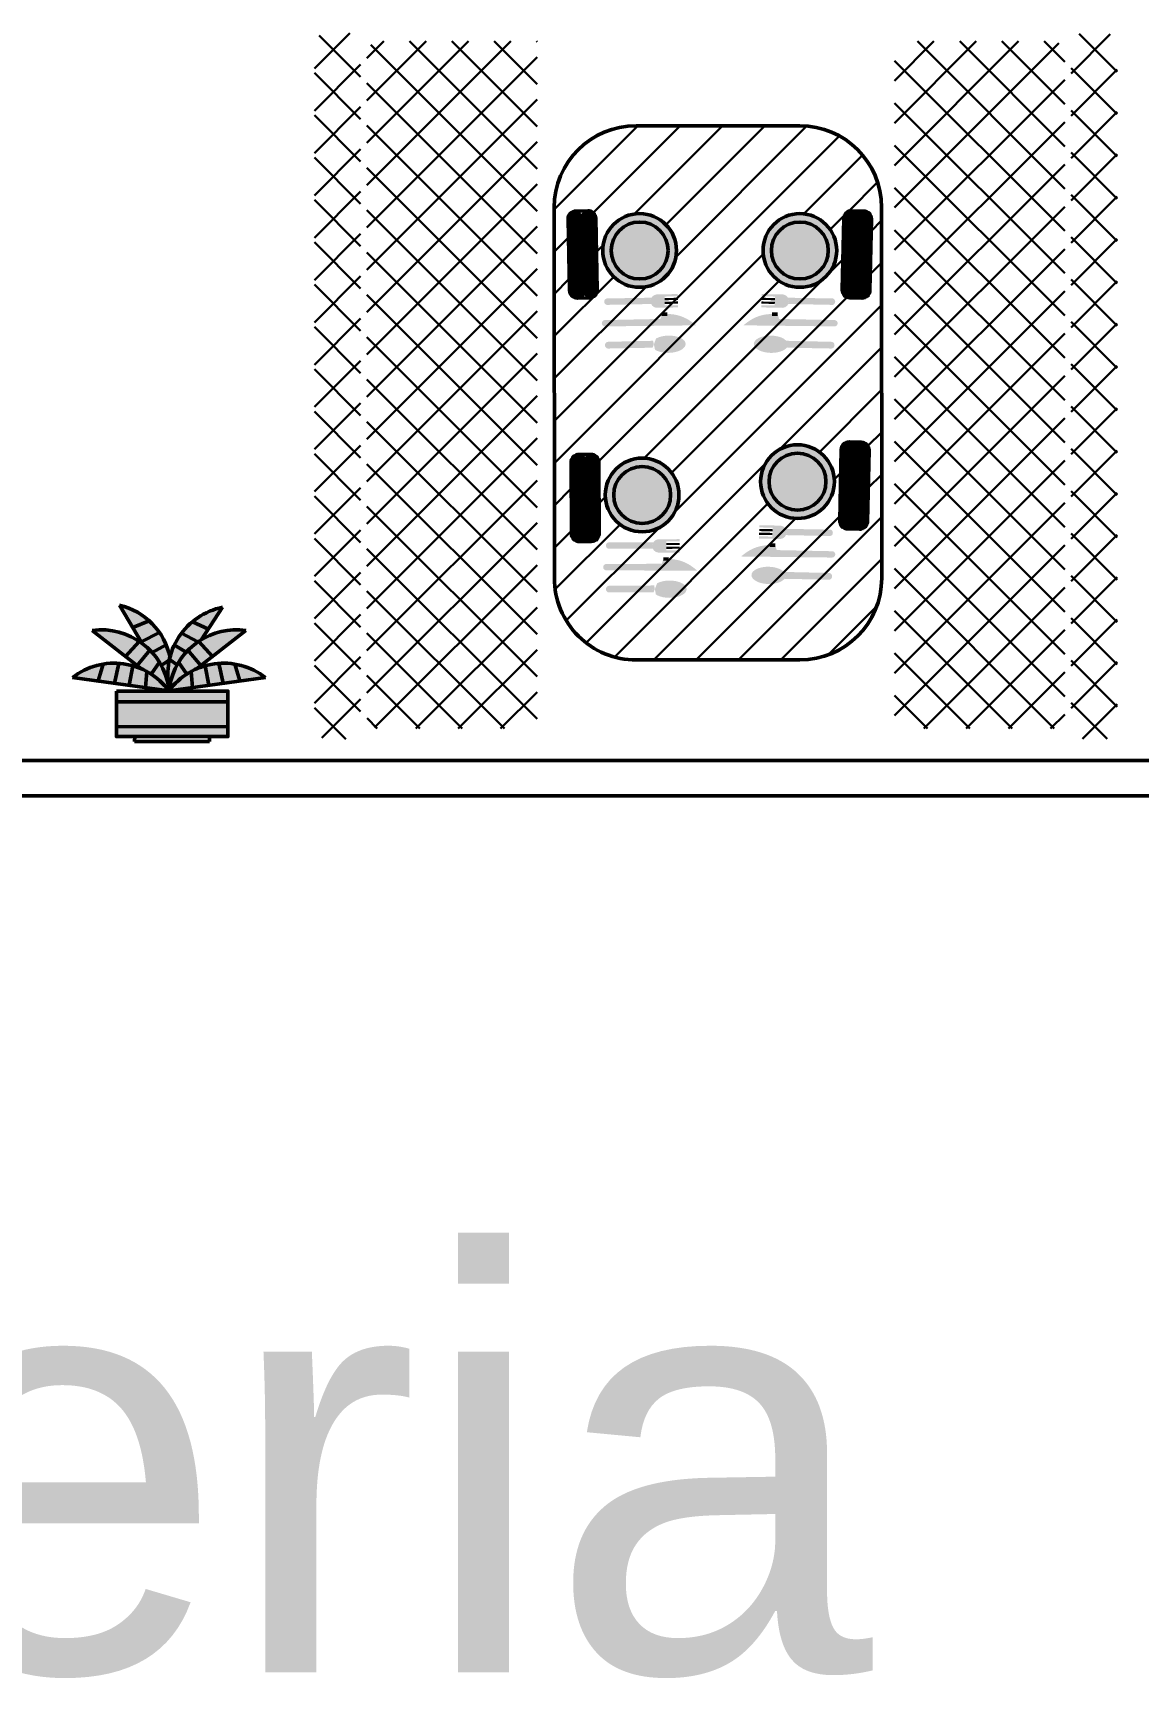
# Model space of a CAD drawing. Header units: feet. Extents: x 9 to 183943, y 42 to 62180.
# Drawn here: x 13300.4 to 13488.1, y 40005.1 to 40284.6 of the extents above; entities that cross this region are included whole.
import ezdxf

# ---------------------------------------------------------------- set-up
doc = ezdxf.new("R2010")
doc.units = ezdxf.units.FT
doc.header["$LTSCALE"] = 2.5
doc.header["$MEASUREMENT"] = 0
doc.layers.add('1', color=7, linetype='Continuous', lineweight=50)
doc.layers.add('3', color=7, linetype='Continuous', lineweight=30)
doc.styles.get("Standard").update_dxf_attribs({"font": 'arial.ttf'})
pattern_1 = [(315, (7111.389059241963, 23624.97407205828), (3.594472430587766, 3.594472430587762), []), (44.99999999999999, (7111.389059241963, 23624.97407205828), (-3.594472430587763, 3.594472430587765), [])]

msp = doc.modelspace()

# ---------------------------------------------------------------- hatches: boundary and pattern name
at = {"layer": '3'}
h = msp.add_hatch(dxfattribs=at)
h.set_pattern_fill('ANSI37', scale=40.6668132873072, angle=270)
h.set_pattern_definition(pattern_1)
h.paths.add_polyline_path([(13359.25464688314, 40166.41387744025, -0.4142135623730949), (13357.11237725461, 40168.55614706878), (13357.11237725461, 40281.02530256648, -0.4142135623730951), (13359.25464688314, 40283.16757219501), (13386.03301723973, 40283.16757219501), (13386.03301723973, 40166.41387744025)])
h.paths.add_polyline_path([(13350.32852343094, 40164.6286527498, -0.4142135623730951), (13348.18625380241, 40166.77092237832), (13348.18625380241, 40282.45348231883, -0.4142135623730951), (13350.32852343094, 40284.59575194735), (13353.89897281182, 40284.59575194735, -0.4142135623730951), (13356.04124244035, 40282.45348231883), (13356.04124244035, 40166.77092237832, -0.4142135623730951), (13353.89897281182, 40164.6286527498)])
h = msp.add_hatch(dxfattribs=at)
h.set_pattern_fill('ANSI37', scale=40.6668132873072, angle=270)
h.set_pattern_definition(pattern_1)
h.paths.add_polyline_path([(13473.52960254229, 40166.41387744025, 0.4142135623730949), (13475.67187217082, 40168.55614706878), (13475.67187217082, 40281.02530256648, 0.4142135623730951), (13473.52960254229, 40283.16757219501), (13446.7512321857, 40283.16757219501), (13446.7512321857, 40166.41387744025)])
h.paths.add_polyline_path([(13482.45572599449, 40164.6286527498, 0.4142135623730951), (13484.59799562302, 40166.77092237832), (13484.59799562302, 40282.45348231883, 0.4142135623730951), (13482.45572599449, 40284.59575194735), (13478.88527661361, 40284.59575194735, 0.4142135623730951), (13476.74300698509, 40282.45348231883), (13476.74300698509, 40166.77092237832, 0.4142135623730951), (13478.88527661361, 40164.6286527498)])
h = msp.add_hatch(dxfattribs=at)
h.set_pattern_fill('ANSI31', color=250, scale=40.6668132873072)
h.set_pattern_definition([(44.99999999999999, (7111.389059241963, 23624.97407205828), (-3.594472430587764, 3.594472430587763), [])])
h.paths.add_polyline_path([(13402.83871383072, 40268.82091344155, 0.4142135623730527), (13388.94124099152, 40254.91146973916), (13388.96834169569, 40191.95970034637, 0.414213562373061), (13402.87778539809, 40178.06222750717), (13430.68470193969, 40178.07419837036, 0.4142135623731296), (13444.58217477889, 40191.98364207275), (13444.55507407472, 40254.93541146554, 0.4142135623731373), (13430.64563037232, 40268.83288430475)])
h.paths.add_polyline_path([(13409.70430028212, 40247.63157004256, -1), (13397.18451656217, 40247.63157004256, -1)], flags=16)
h.paths.add_polyline_path([(13408.27774434962, 40247.63157004256, -1), (13398.61107249467, 40247.63157004256, -1)], flags=0)
h.paths.add_polyline_path([(13396.00143444784, 40253.06174761484), (13396.24959359585, 40240.95956315529, -0.4142135623735716), (13394.93247967234, 40239.58730275445), (13392.91544892908, 40239.54594289645, -0.414213562372663), (13391.54318852825, 40240.86305681996), (13391.29502938024, 40252.9652412795, -0.4142135623745851), (13392.61214330375, 40254.33750168035), (13394.62917404701, 40254.37886153834, -0.4142135623704548)], flags=16)
h.paths.add_polyline_path([(13436.9311817896, 40247.63157004256, -1), (13424.41139806964, 40247.63157004256, -1)], flags=16)
h.paths.add_polyline_path([(13435.5046258571, 40247.63157004256, -1), (13425.83795400214, 40247.63157004256, -1)], flags=0)
h.paths.add_polyline_path([(13438.11426390392, 40253.06174761484, -0.4142135623704548), (13439.48652430475, 40254.37886153834), (13441.50355504801, 40254.33750168035, -0.4142135623745843), (13442.82066897152, 40252.9652412795), (13442.57250982351, 40240.86305681996, -0.4142135623726675), (13441.20024942268, 40239.54594289645), (13439.18321867941, 40239.58730275445, -0.4142135623735672), (13437.86610475591, 40240.95956315529)], flags=16)
h.paths.add_polyline_path([(13410.13597749924, 40206.09516711727, -1), (13397.61619377929, 40206.09516711727, -1)], flags=16)
h.paths.add_polyline_path([(13436.53027021521, 40208.36168406914, -1), (13424.01048649525, 40208.36168406914, -1)], flags=16)
h.paths.add_polyline_path([(13395.17361488828, 40212.98728598202, -0.4142135623740454), (13396.52391075892, 40211.64766336466), (13396.57194039869, 40199.54303016867, -0.4142135623739297), (13395.23231778133, 40198.19273429803), (13393.21487891533, 40198.18472935808, -0.4142135623723466), (13391.86458304469, 40199.52435197544), (13391.81655340493, 40211.62898517142, -0.4142135623738444), (13393.1561760223, 40212.97928104206)], flags=16)
h.paths.add_polyline_path([(13408.70942156674, 40206.09516711727, -1), (13399.04274971179, 40206.09516711727, -1)], flags=0)
h.paths.add_polyline_path([(13435.10371428271, 40208.36168406914, -1), (13425.43704242775, 40208.36168406914, -1)], flags=0)
h.paths.add_polyline_path([(13439.08561273037, 40215.10897556492), (13441.10264347363, 40215.06761570691, -0.41421356237247), (13442.41975739713, 40213.69535530607), (13442.17159824912, 40201.59317084653, -0.4142135623726624), (13440.79933784829, 40200.27605692302), (13438.78230710503, 40200.31741678102, -0.4142135623736197), (13437.46519318152, 40201.68967718186), (13437.71335232953, 40213.79186164141, -0.4142135623731528)], flags=16)
h = msp.add_hatch(dxfattribs=at)
h.set_pattern_fill('ANSI38', scale=2.353697205096222, angle=-91.16708172766029)
h.set_pattern_definition([(313.8329182723397, (-13795.29766420416, 51838.76146619048), (0.2122335979306048, 0.2037589003992106), []), (43.83291827233974, (-13795.29766420416, 51838.76146619048), (0.220708295461999, 0.619751398729026), [0.7355303765925687, -0.4413182259555412])])
h.paths.add_polyline_path([(13391.54318852825, 40240.86305681996, 0.6910804946412946), (13393.91462904514, 40240.02188303205, 0.6910804946425686), (13396.24959359585, 40240.95956315529), (13396.00143444784, 40253.06174761483, 0.6910804946386783), (13393.62999393096, 40253.90292140274, 0.6910804946422686), (13391.29502938024, 40252.9652412795)])
h = msp.add_hatch(dxfattribs=at)
h.set_pattern_fill('ANSI38', scale=2.353697205096222, angle=-91.16708172766029)
h.set_pattern_definition([(313.8329182723397, (-13794.56387050521, 51838.76146619048), (0.2122335979306048, 0.2037589003992106), []), (43.83291827233974, (-13794.56387050521, 51838.76146619048), (0.220708295461999, 0.619751398729026), [0.7355303765925687, -0.4413182259555412])])
h.paths.add_polyline_path([(13442.82066897152, 40252.9652412795, 0.6910804946422684), (13440.4857044208, 40253.90292140274, 0.6910804946386777), (13438.11426390392, 40253.06174761483), (13437.86610475591, 40240.95956315529, 0.6910804946422805), (13440.20106930662, 40240.02188303205, 0.691080494640906), (13442.57250982351, 40240.86305681996)])
at = {"layer": '3', "transparency": 33554541}
h = msp.add_hatch(color=256, dxfattribs=at)
h.dxf.hatch_style = 1
h.set_gradient(color1=(255, 255, 255), tint=1)
h.paths.add_polyline_path([(13397.18451656217, 40247.63157004256, 1), (13409.70430028212, 40247.63157004256, 1)])
h.paths.add_polyline_path([(13408.27774434962, 40247.63157004256, 1), (13398.61107249467, 40247.63157004256, 1)], flags=16)
at = {"layer": '3', "transparency": 33554498}
h = msp.add_hatch(color=256, dxfattribs=at)
h.dxf.hatch_style = 1
h.set_gradient(color1=(255, 255, 255), tint=1)
h.paths.add_polyline_path([(13398.61107249467, 40247.63157004256, 1), (13408.27774434962, 40247.63157004256, 1)])
at = {"layer": '3', "transparency": 33554541}
h = msp.add_hatch(color=256, dxfattribs=at)
h.dxf.hatch_style = 1
h.set_gradient(color1=(255, 255, 255), tint=1)
h.paths.add_polyline_path([(13424.41139806964, 40247.63157004256, 1), (13436.9311817896, 40247.63157004256, 1)])
h.paths.add_polyline_path([(13435.5046258571, 40247.63157004256, 1), (13425.83795400214, 40247.63157004256, 1)], flags=16)
at = {"layer": '3', "transparency": 33554498}
h = msp.add_hatch(color=256, dxfattribs=at)
h.dxf.hatch_style = 1
h.set_gradient(color1=(255, 255, 255), tint=1)
h.paths.add_polyline_path([(13425.83795400214, 40247.63157004256, 1), (13435.5046258571, 40247.63157004256, 1)])
at = {"layer": '3'}
h = msp.add_hatch(color=256, dxfattribs=at)
h.dxf.hatch_style = 1
h.set_gradient(color1=(255, 255, 255), tint=1)
h.paths.add_polyline_path([(13406.32631842852, 40237.88713649281), (13407.7130270645, 40237.91557139518), (13407.70527209113, 40238.29376465955), (13407.67425219763, 40239.80653771699), (13407.66649722425, 40240.18473098135), (13406.27978858826, 40240.15629607898, 0.8888888888888888)])
h.paths.add_polyline_path([(13409.94341178379, 40239.85306755725), (13409.93565681042, 40240.2312608216), (13407.66649722425, 40240.18473098135), (13407.67425219763, 40239.80653771699)])
h.paths.add_polyline_path([(13409.98218665067, 40237.96210123543), (13409.9744316773, 40238.3402944998), (13407.70527209113, 40238.29376465955), (13407.7130270645, 40237.91557139518)])
h.paths.add_polyline_path([(13405.40127886106, 40238.54171136918, -0.2475722247550131), (13405.45373897824, 40239.60666959171), (13397.84381231538, 40239.47884398778, 0.7698765445294734), (13397.86619677986, 40238.38720211048)])
h = msp.add_hatch(color=256, dxfattribs=at)
h.dxf.hatch_style = 1
h.set_gradient(color1=(255, 255, 255), tint=1)
h.paths.add_polyline_path([(13427.78937992325, 40237.88713649281), (13426.40267128726, 40237.91557139518), (13426.41042626063, 40238.29376465955), (13426.44144615413, 40239.80653771699), (13426.44920112751, 40240.18473098135), (13427.8359097635, 40240.15629607898, -0.8888888888888888)])
h.paths.add_polyline_path([(13424.17228656797, 40239.85306755725), (13424.18004154134, 40240.2312608216), (13426.44920112751, 40240.18473098135), (13426.44144615413, 40239.80653771699)])
h.paths.add_polyline_path([(13424.13351170109, 40237.96210123543), (13424.14126667446, 40238.3402944998), (13426.41042626063, 40238.29376465955), (13426.40267128726, 40237.91557139518)])
h.paths.add_polyline_path([(13428.7144194907, 40238.54171136918, 0.2475722247550131), (13428.66195937352, 40239.60666959171), (13436.27188603638, 40239.47884398778, -0.7698765445294734), (13436.2495015719, 40238.38720211048)])
h = msp.add_hatch(color=256, dxfattribs=at)
h.dxf.hatch_style = 1
h.set_gradient(color1=(255, 255, 255), tint=1)
h.paths.add_polyline_path([(13409.95633673942, 40239.22274544997), (13409.94858176605, 40239.60093871433), (13407.67942217988, 40239.55440887409), (13407.68717715326, 40239.17621560972)])
h.paths.add_polyline_path([(13409.96926169505, 40238.59242334271), (13409.96150672167, 40238.97061660708), (13407.69234713551, 40238.92408676682), (13407.70010210888, 40238.54589350245)])
h = msp.add_hatch(color=256, dxfattribs=at)
h.dxf.hatch_style = 1
h.set_gradient(color1=(255, 255, 255), tint=1)
h.paths.add_polyline_path([(13424.15936161234, 40239.22274544997), (13424.16711658572, 40239.60093871433), (13426.43627617188, 40239.55440887409), (13426.4285211985, 40239.17621560972)])
h.paths.add_polyline_path([(13424.14643665671, 40238.59242334271), (13424.1541916301, 40238.97061660708), (13426.42335121625, 40238.92408676682), (13426.41559624288, 40238.54589350245)])
h = msp.add_hatch(color=256, dxfattribs=at)
h.dxf.hatch_style = 1
h.set_gradient(color1=(255, 255, 255), tint=1)
h.paths.add_polyline_path([(13408.1242973203, 40236.83098691764), (13407.23117263512, 40236.81267311142), (13406.97877914588, 40236.00034616639), (13397.49897308243, 40235.80387202916, 0.9693558527420845), (13397.58802760161, 40234.73158376597), (13413.05468729045, 40234.91420729443), (13412.32009331438, 40235.47008799917, 0.1686444159717988)])
h = msp.add_hatch(color=256, dxfattribs=at)
h.dxf.hatch_style = 1
h.set_gradient(color1=(255, 255, 255), tint=1)
h.paths.add_polyline_path([(13425.99140103146, 40236.83098691764), (13426.88452571664, 40236.81267311142), (13427.13691920588, 40236.00034616639), (13436.61672526934, 40235.80387202916, -0.9693558527420845), (13436.52767075015, 40234.73158376597), (13421.06101106131, 40234.91420729443), (13421.79560503738, 40235.47008799917, -0.1686444159717988)])
h = msp.add_hatch(color=256, dxfattribs=at)
h.dxf.hatch_style = 1
h.set_gradient(color1=(255, 255, 255), tint=1)
edge = h.paths.add_edge_path()
edge.add_ellipse((13408.35852235303, 40231.70262339988), major_axis=(-2.908354980962655, -0.05963674546504037), ratio=0.5050762722761054, start_angle=0, end_angle=360)
edge = h.paths.add_edge_path()
edge.add_arc((13398.12628006739, 40231.54476475924), 0.5737604204279307, 445.980274681769, 636.3691324974154)
edge.add_line((13398.18992933848, 40230.97454568701), (13405.65614220443, 40231.11799985438))
edge.add_ellipse((13408.35852235303, 40231.70262339988), major_axis=(-2.908354980962655, -0.05963674546504037), ratio=0.5050762722761054, start_angle=334.0926948749127, end_angle=381.10726858423794, ccw=False)
edge.add_line((13405.72929059093, 40232.29078459032), (13398.16650061705, 40232.11711371524))
h = msp.add_hatch(color=256, dxfattribs=at)
h.dxf.hatch_style = 1
h.set_gradient(color1=(255, 255, 255), tint=1)
edge = h.paths.add_edge_path()
edge.add_ellipse((13425.75717599873, 40231.70262339988), major_axis=(2.908354980962655, -0.05963674546504037), ratio=0.5050762722761054, start_angle=0, end_angle=360, ccw=False)
edge = h.paths.add_edge_path()
edge.add_arc((13435.98941828437, 40231.54476475924), 0.5737604204279307, -96.36913249741548, 94.019725318231, ccw=False)
edge.add_line((13435.92576901328, 40230.97454568701), (13428.45955614734, 40231.11799985438))
edge.add_ellipse((13425.75717599873, 40231.70262339988), major_axis=(2.908354980962655, -0.05963674546504037), ratio=0.5050762722761054, start_angle=-21.10726858423792, end_angle=25.90730512508732)
edge.add_line((13428.38640776084, 40232.29078459032), (13435.94919773471, 40232.11711371524))
h = msp.add_hatch(dxfattribs=at)
h.set_pattern_fill('ANSI38', scale=2.353697205096222, angle=-91.16708172766029)
h.set_pattern_definition([(313.8329182723397, (-13794.96478207959, 51799.49158021706), (0.2122335979306048, 0.2037589003992106), []), (43.83291827233974, (-13794.96478207959, 51799.49158021706), (0.220708295461999, 0.619751398729026), [0.7355303765925687, -0.4413182259555412])])
h.paths.add_polyline_path([(13442.41975739713, 40213.69535530607, 0.6910804946400125), (13440.08479284642, 40214.63303542932, 0.6910804946407932), (13437.71335232953, 40213.79186164141), (13437.46519318152, 40201.68967718186, 0.6910804946409826), (13439.80015773224, 40200.75199705862, 0.6910804946402233), (13442.17159824912, 40201.59317084653)])
h = msp.add_hatch(dxfattribs=at)
h.set_pattern_fill('ANSI38', scale=2.353697205096222, angle=-92.11444416914995)
h.set_pattern_definition([(312.88555583085, (-13600.30392324956, 52245.35355188078), (0.2155735041664109, 0.2002220114869478), []), (42.88555583085002, (-13600.30392324956, 52245.35355188078), (0.230924996845874, 0.6160175271403064), [0.7355303765925688, -0.4413182259555412])])
h.paths.add_polyline_path([(13391.86458304469, 40199.52435197544, 0.6910804946406627), (13394.22179156842, 40198.64408415127, 0.6910804946425444), (13396.57194039869, 40199.54303016867), (13396.52391075892, 40211.64766336466, 0.6910804946402939), (13394.1667022352, 40212.52793118882, 0.6910804946418421), (13391.81655340493, 40211.62898517142)])
at = {"layer": '3', "transparency": 33554541}
h = msp.add_hatch(color=256, dxfattribs=at)
h.dxf.hatch_style = 1
h.set_gradient(color1=(255, 255, 255), tint=1)
h.paths.add_polyline_path([(13397.61619377929, 40206.09516711727, 1), (13410.13597749924, 40206.09516711727, 1)])
h.paths.add_polyline_path([(13408.70942156674, 40206.09516711727, 1), (13399.04274971179, 40206.09516711727, 1)], flags=16)
h = msp.add_hatch(color=256, dxfattribs=at)
h.dxf.hatch_style = 1
h.set_gradient(color1=(255, 255, 255), tint=1)
h.paths.add_polyline_path([(13424.01048649525, 40208.36168406914, 1), (13436.53027021521, 40208.36168406914, 1)])
h.paths.add_polyline_path([(13435.10371428271, 40208.36168406914, 1), (13425.43704242775, 40208.36168406914, 1)], flags=16)
at = {"layer": '3', "transparency": 33554498}
h = msp.add_hatch(color=256, dxfattribs=at)
h.dxf.hatch_style = 1
h.set_gradient(color1=(255, 255, 255), tint=1)
h.paths.add_polyline_path([(13425.43704242775, 40208.36168406914, 1), (13435.10371428271, 40208.36168406914, 1)])
h = msp.add_hatch(color=256, dxfattribs=at)
h.dxf.hatch_style = 1
h.set_gradient(color1=(255, 255, 255), tint=1)
h.paths.add_polyline_path([(13399.04274971179, 40206.09516711727, 1), (13408.70942156674, 40206.09516711727, 1)])
at = {"layer": '3'}
h = msp.add_hatch(color=256, dxfattribs=at)
h.dxf.hatch_style = 1
h.set_gradient(color1=(255, 255, 255), tint=1)
h.paths.add_polyline_path([(13427.38846834886, 40198.61725051938), (13426.00175971287, 40198.64568542176), (13426.00951468624, 40199.02387868612), (13426.04053457974, 40200.53665174356), (13426.04828955312, 40200.91484500792), (13427.43499818911, 40200.88641010555, -0.8888888888888888)])
h.paths.add_polyline_path([(13423.77137499358, 40200.58318158382), (13423.77912996695, 40200.96137484818), (13426.04828955312, 40200.91484500792), (13426.04053457974, 40200.53665174356)])
h.paths.add_polyline_path([(13423.7326001267, 40198.69221526201), (13423.74035510007, 40199.07040852637), (13426.00951468624, 40199.02387868612), (13426.00175971287, 40198.64568542176)])
h.paths.add_polyline_path([(13428.31350791631, 40199.27182539575, 0.2475722247550131), (13428.26104779913, 40200.33678361828), (13435.87097446199, 40200.20895801436, -0.7698765445294734), (13435.84858999751, 40199.11731613705)])
h = msp.add_hatch(color=256, dxfattribs=at)
h.dxf.hatch_style = 1
h.set_gradient(color1=(255, 255, 255), tint=1)
h.paths.add_polyline_path([(13406.59648879863, 40196.30441652596), (13407.983478019, 40196.30991992218), (13407.98197709276, 40196.68818970957), (13407.97597338779, 40198.20126885906), (13407.97447246155, 40198.57953864643), (13406.58748324117, 40198.57403525023, 0.8888888888888888)])
h.paths.add_polyline_path([(13410.24559211204, 40198.21027441652), (13410.2440911858, 40198.58854420389), (13407.97447246155, 40198.57953864643), (13407.97597338779, 40198.20126885906)])
h.paths.add_polyline_path([(13410.25309674326, 40196.31892547964), (13410.25159581701, 40196.69719526702), (13407.98197709276, 40196.68818970957), (13407.983478019, 40196.30991992218)])
h.paths.add_polyline_path([(13405.68239831442, 40196.97419638294, -0.2475722247550131), (13405.75245910996, 40198.03814166562), (13398.14145922481, 40198.03615484763, 0.7698765445294734), (13398.14579159689, 40196.94429208928)])
h = msp.add_hatch(color=256, dxfattribs=at)
h.dxf.hatch_style = 1
h.set_gradient(color1=(255, 255, 255), tint=1)
h.paths.add_polyline_path([(13423.75845003795, 40199.95285947655), (13423.76620501132, 40200.3310527409), (13426.03536459749, 40200.28452290066), (13426.02760962412, 40199.90632963629)])
h.paths.add_polyline_path([(13423.74552508232, 40199.32253736928), (13423.75328005571, 40199.70073063365), (13426.02243964186, 40199.65420079339), (13426.01468466849, 40199.27600752903)])
h = msp.add_hatch(color=256, dxfattribs=at)
h.dxf.hatch_style = 1
h.set_gradient(color1=(255, 255, 255), tint=1)
h.paths.add_polyline_path([(13408.37675971025, 40195.21868382327), (13407.48345431166, 40195.21513930144), (13407.21766443884, 40194.40709642972), (13397.73590572916, 40194.36738674982, 0.9693558527420845), (13397.80721903216, 40193.29377264804), (13413.27478400081, 40193.22064793), (13412.54948128166, 40193.78859830916, 0.1686444159717988)])
h = msp.add_hatch(color=256, dxfattribs=at)
h.dxf.hatch_style = 1
h.set_gradient(color1=(255, 255, 255), tint=1)
h.paths.add_polyline_path([(13410.24809365577, 40197.57982477089), (13410.24659272954, 40197.95809455826), (13407.97697400529, 40197.94908900081), (13407.97847493153, 40197.57081921344)])
h.paths.add_polyline_path([(13410.25059519952, 40196.94937512527), (13410.24909427327, 40197.32764491264), (13407.97947554903, 40197.31863935519), (13407.98097647527, 40196.94036956781)])
h = msp.add_hatch(color=256, dxfattribs=at)
h.dxf.hatch_style = 1
h.set_gradient(color1=(255, 255, 255), tint=1)
h.paths.add_polyline_path([(13425.59048945706, 40197.56110094421), (13426.48361414225, 40197.54278713799), (13426.73600763149, 40196.73046019296), (13436.21581369495, 40196.53398605573, -0.9693558527420845), (13436.12675917576, 40195.46169779255), (13420.66009948692, 40195.644321321), (13421.39469346299, 40196.20020202575, -0.1686444159717988)])
h = msp.add_hatch(color=256, dxfattribs=at)
h.dxf.hatch_style = 1
h.set_gradient(color1=(255, 255, 255), tint=1)
edge = h.paths.add_edge_path()
edge.add_ellipse((13425.35626442434, 40192.43273742645), major_axis=(2.908354980962655, -0.05963674546504037), ratio=0.5050762722761054, start_angle=0, end_angle=360, ccw=False)
edge = h.paths.add_edge_path()
edge.add_arc((13435.58850670998, 40192.27487878581), 0.5737604204279307, -96.36913249741548, 94.019725318231, ccw=False)
edge.add_line((13435.52485743889, 40191.70465971358), (13428.05864457295, 40191.84811388095))
edge.add_ellipse((13425.35626442434, 40192.43273742645), major_axis=(2.908354980962655, -0.05963674546504037), ratio=0.5050762722761054, start_angle=-21.10726858423792, end_angle=25.90730512508732)
edge.add_line((13427.98549618645, 40193.0208986169), (13435.54828616032, 40192.84722774182))
h = msp.add_hatch(color=256, dxfattribs=at)
h.dxf.hatch_style = 1
h.set_gradient(color1=(255, 255, 255), tint=1)
edge = h.paths.add_edge_path()
edge.add_ellipse((13408.52616118198, 40190.08714867903), major_axis=(-2.908943452807618, -0.01154231638971436), ratio=0.5050762722761055, start_angle=0, end_angle=360)
edge = h.paths.add_edge_path()
edge.add_arc((13398.29270756555, 40190.09848987768), 0.5737604204279307, 445.0329122402794, 635.4217700559258)
edge.add_line((13398.34692022508, 40189.52729638368), (13405.81448435818, 40189.54728576978))
edge.add_ellipse((13408.52616118198, 40190.08714867903), major_axis=(-2.908943452807618, -0.01154231638971436), ratio=0.5050762722761055, start_angle=334.0926948749127, end_angle=381.10726858423794, ccw=False)
edge.add_line((13405.90701338146, 40190.71870077018), (13398.34238574364, 40190.67009559728))
at = {"layer": '3', "transparency": 33554559}
h = msp.add_hatch(color=256, dxfattribs=at)
h.dxf.hatch_style = 1
h.set_gradient(color1=(0, 255, 0), color2=(0, 255, 0), tint=1)
h.paths.add_polyline_path([(13312.30885559753, 40177.3635885095, 0.1246157688438244), (13307.10809738413, 40175.09694301561), (13311.46995814238, 40174.49188671942)])
h.paths.add_polyline_path([(13314.98446083597, 40177.48922293413, 0.05813202853836801), (13312.30885559753, 40177.3635885095), (13311.46995814238, 40174.49188671942), (13314.25179516267, 40174.10600369898)])
h.paths.add_polyline_path([(13317.31605470418, 40177.08475942689, 0.05131960232078351), (13314.98446083597, 40177.48922293413), (13314.25179516267, 40174.10600369898), (13316.71004110747, 40173.76500767253)])
h.paths.add_polyline_path([(13319.71372167991, 40176.10889991888, 0.05616831129037871), (13317.31605470418, 40177.08475942689), (13316.71004110747, 40173.76500767253), (13319.4690739719, 40173.38228793466)])
h.paths.add_polyline_path([(13319.71372167991, 40176.10889991888), (13319.4690739719, 40173.38228793466), (13323.48231723588, 40172.8255901766), (13323.24616373693, 40173.13432123364, 0.1009036507582916)])
h.paths.add_polyline_path([(13321.85156869391, 40177.67353609632), (13320.45015484179, 40175.67164735947, -0.0906892197882373), (13323.48231723587, 40172.82559017662, -0.007000131402641056), (13323.52005495982, 40173.14648128441), (13323.44187578289, 40173.27846292975, 0.1021507976517165)])
h.paths.add_polyline_path([(13321.85156869391, 40177.67353609632, 0.05616831129037995), (13320.25830326208, 40179.71378460315), (13318.07959854158, 40177.13672233558), (13318.86864972567, 40176.52546529938, -0.0389332000468264), (13320.45015484179, 40175.67164735947)])
h.paths.add_polyline_path([(13320.25830326208, 40179.71378460315, 0.05131960232078037), (13318.43779051364, 40181.22562256661), (13316.11764905184, 40178.6565925981), (13318.07959854158, 40177.13672233558)])
h.paths.add_polyline_path([(13318.43779051364, 40181.22562256661, 0.05813202853836517), (13316.05497613699, 40182.44907793851), (13313.89743844433, 40180.37653090258), (13316.11764905184, 40178.6565925981)])
h.paths.add_polyline_path([(13316.05497613699, 40182.44907793851, 0.1246157688438271), (13310.41619585056, 40183.07335725947), (13313.89743844433, 40180.37653090258)])
h.paths.add_polyline_path([(13320.10322363927, 40184.72216613026, 0.1246157688438393), (13315.09003031907, 40187.37800131404), (13317.33432591333, 40183.58919415591)])
h.paths.add_polyline_path([(13320.10322363927, 40184.72216613026), (13317.33432591333, 40183.58919415591), (13318.76565646572, 40181.17282999406), (13321.86847657387, 40182.70758689937, 0.05813202853836542)])
h.paths.add_polyline_path([(13321.86847657387, 40182.70758689937), (13318.76565646572, 40181.17282999406), (13318.94985984365, 40180.86185889086, -0.04866092583550526), (13320.6041398862, 40179.34503438127), (13323.00475858186, 40180.63182585983, 0.05131960232078182)])
h.paths.add_polyline_path([(13323.00475858186, 40180.63182585983), (13320.6041398862, 40179.34503438127, -0.05913057790172126), (13322.17223979905, 40177.11735028902), (13323.53596346991, 40178.01692048766, -0.01173652879336567), (13323.65833230454, 40178.54547783121, 0.04739568257088541)])
h.paths.add_polyline_path([(13323.53596346991, 40178.01692048766), (13322.17223979905, 40177.11735028902, -0.08813667426316857), (13323.44187578289, 40173.27846292975), (13323.51501027818, 40173.15499768748, 0.002760858616515996), (13323.54739244666, 40173.27846292975, -0.1035914643425159)])
h.paths.add_polyline_path([(13324.85937367755, 40177.21744666209), (13323.56475098431, 40178.15197728033, 0.106611336856458), (13323.54739244666, 40173.27846292975, 0.02874813683675433), (13323.80275906739, 40174.58168765277, -0.06175380401953975)])
h.paths.add_polyline_path([(13326.42506907316, 40179.4040731023), (13324.39917745511, 40180.60245502369, 0.05616831129038), (13323.56475098431, 40178.15197728033), (13324.85937367755, 40177.21744666209, -0.05846254820999479)])
h.paths.add_polyline_path([(13330.18910857609, 40183.3184321041), (13327.47037335851, 40184.56699084443, 0.05813202853836309), (13325.62185697569, 40182.62852893274), (13328.37902538519, 40181.11703285732, -0.01679674949135033), (13329.03017778792, 40181.53748708074)])
h.paths.add_polyline_path([(13325.62185697569, 40182.62852893274, 0.05131960232078758), (13324.39917745511, 40180.60245502369), (13326.42506907316, 40179.4040731023, -0.0564741050159942), (13328.37902538519, 40181.11703285732)])
h.paths.add_polyline_path([(13332.59095121493, 40187.00937701484, 0.1246157688438502), (13327.47037335851, 40184.56699084443), (13330.18910857609, 40183.3184321041)])
h.paths.add_polyline_path([(13336.55794710052, 40183.06701621968, 0.1844024328004071), (13328.53512505048, 40181.22354115087), (13330.85435187677, 40178.65301800899)])
h.paths.add_polyline_path([(13328.53512505048, 40181.22354115087, 0.05140149990600803), (13326.71500917742, 40179.71127361887), (13328.89166528724, 40177.13409972072), (13330.85435187677, 40178.65301800899)])
h.paths.add_polyline_path([(13326.71500917742, 40179.71127361887, 0.05628079569693607), (13325.12241932707, 40177.66922086244), (13326.51784938357, 40175.67382008371, -0.03935594115702019), (13328.11750067707, 40176.53497564722), (13328.89166528724, 40177.13409972072)])
h.paths.add_polyline_path([(13325.12241932707, 40177.66922086244, 0.01132698929504141), (13324.85937367755, 40177.21744666209, 0.06175380401954331), (13323.80275906739, 40174.58168765277, -0.03045835683613357), (13323.52751153481, 40173.20200665777, 0.008213919398731947), (13323.48231723587, 40172.82559017658, -0.09077665760842336), (13326.51784938357, 40175.67382008371)])
h.paths.add_polyline_path([(13327.25091279186, 40176.10889991888, 0.1094043974350814), (13323.48231723588, 40172.8255901766), (13327.49556049987, 40173.38228793466)])
h.paths.add_polyline_path([(13329.6485797676, 40177.08475942689, 0.05616831129037882), (13327.25091279186, 40176.10889991888), (13327.49556049987, 40173.38228793466), (13330.25459336431, 40173.76500767253)])
h.paths.add_polyline_path([(13331.9801736358, 40177.48922293413, 0.05131960232078344), (13329.6485797676, 40177.08475942689), (13330.25459336431, 40173.76500767253), (13332.7128393091, 40174.10600369898)])
h.paths.add_polyline_path([(13334.65577887424, 40177.3635885095, 0.05813202853836808), (13331.9801736358, 40177.48922293413), (13332.7128393091, 40174.10600369898), (13335.49467632939, 40174.49188671942)])
h.paths.add_polyline_path([(13334.65577887424, 40177.3635885095), (13335.49467632939, 40174.49188671942), (13339.85653708763, 40175.09694301561, 0.1246157688438216)])
at = {"layer": '3'}
h = msp.add_hatch(color=256, dxfattribs=at)
h.dxf.hatch_style = 1
h.set_gradient(color1=(127, 63, 0), color2=(127, 63, 0), tint=1)
h.paths.add_polyline_path([(13333.48930207991, 40170.92659026201), (13333.48930207991, 40172.77904606105), (13314.55981028426, 40172.77904606105), (13314.55981028426, 40170.93124467357)])
h.paths.add_polyline_path([(13333.48930207991, 40166.72831103909), (13333.48930207991, 40170.92659026201), (13314.55981028426, 40170.93124467357), (13314.55981028426, 40166.73296545064)])
h.paths.add_polyline_path([(13314.55981028426, 40166.73296545064), (13314.55981028426, 40165.03875964449), (13333.48930207991, 40165.03875964449), (13333.48930207991, 40166.72831103909)])

# ---------------------------------------------------------------- linework, layer by layer
at = {"layer": '1'}
for p, q in [((13407.23117263512, 40236.81267311144), (13408.1242973203, 40236.83098691764)), ((13426.88452571664, 40236.81267311144), (13425.99140103146, 40236.83098691764)), ((13407.48345431166, 40195.21513930145), (13408.37675971025, 40195.21868382329)), ((13426.48361414225, 40197.54278713801), (13425.59048945706, 40197.56110094423)), ((13315.09003031907, 40187.37800131404), (13318.94985984365, 40180.86185889086)), ((13332.59095121493, 40187.00937701484), (13329.03017778792, 40181.53748708074)), ((13317.33432591333, 40183.58919415591), (13320.10322363927, 40184.72216613026)), ((13330.18910857609, 40183.3184321041), (13327.47037335851, 40184.56699084443)), ((13310.41619585056, 40183.07335725947), (13318.86864972567, 40176.52546529938)), ((13318.76565646572, 40181.17282999406), (13321.86847657387, 40182.70758689937)), ((13328.37902538519, 40181.11703285732), (13325.62185697569, 40182.62852893274)), ((13336.55794710052, 40183.06701621968), (13328.10231765849, 40176.52322554676)), ((13316.11764905184, 40178.6565925981), (13318.43779051364, 40181.22562256661)), ((13318.07959854159, 40177.13672233559), (13320.25830326208, 40179.71378460315)), ((13320.6041398862, 40179.34503438127), (13323.00475858186, 40180.63182585983)), ((13326.42506907316, 40179.4040731023), (13324.39917745511, 40180.60245502369)), ((13328.89166528724, 40177.13409972072), (13326.71421102655, 40179.7122186343)), ((13330.85435187677, 40178.65301800899), (13328.53545699472, 40181.22317323931)), ((13311.46995814238, 40174.49188671942), (13312.30885559753, 40177.3635885095)), ((13314.25179516267, 40174.10600369898), (13314.98446083597, 40177.48922293413)), ((13316.71004110747, 40173.76500767253), (13317.31605470418, 40177.08475942689)), ((13319.4690739719, 40173.38228793466), (13319.71372167991, 40176.10889991888)), ((13320.45015484179, 40175.67164735947), (13321.85156869391, 40177.67353609632)), ((13322.17223979905, 40177.11735028902), (13323.53596346991, 40178.01692048766)), ((13324.85937367755, 40177.21744666209), (13323.56475098431, 40178.15197728033)), ((13326.52039851803, 40175.67017493873), (13325.11995600182, 40177.67274330423)), ((13327.49556049987, 40173.38228793466), (13327.25091279186, 40176.10889991888)), ((13330.25459336431, 40173.76500767253), (13329.6485797676, 40177.08475942689)), ((13332.7128393091, 40174.10600369898), (13331.9801736358, 40177.48922293413)), ((13335.49467632939, 40174.49188671942), (13334.65577887424, 40177.3635885095)), ((13307.10809738413, 40175.09694301561), (13323.48231723588, 40172.8255901766)), ((13323.24616373693, 40173.13432123364), (13323.48231723588, 40172.8255901766)), ((13323.44187578289, 40173.27846292975), (13323.51501027818, 40173.15499768748)), ((13339.85653708763, 40175.09694301561), (13323.48231723588, 40172.8255901766)), ((13314.55981028426, 40170.93124467357), (13333.48930207991, 40170.92659026201)), ((13314.55981028426, 40166.73296545064), (13333.48930207991, 40166.72831103909)), ((13317.66430279169, 40165.03875964449), (13317.61310426458, 40164.20096556452)), ((13330.37550074937, 40164.20096556452), (13330.38015516092, 40165.03875964449)), ((13317.61310426458, 40164.20096556452), (13330.37550074937, 40164.20096556452)), ((13657.89491271003, 40161), (12806, 40161)), ((13657.9, 40155), (12800, 40155))]:
    msp.add_line(p, q, dxfattribs=at)
for points in [[(13444.55507407472, 40254.93541146554), (13444.58217477889, 40191.98364207275, -0.4142135623730951), (13430.68470193969, 40178.07419837036), (13402.87778539809, 40178.06222750717, -0.4142135623730951), (13388.96834169569, 40191.95970034637), (13388.94124099152, 40254.91146973916, -0.4142135623730951), (13402.83871383072, 40268.82091344155), (13430.64563037232, 40268.83288430475, -0.4142135623730951)], [(13394.93247967235, 40239.58730275445), (13392.91544892909, 40239.54594289645, -0.4142135623730951), (13391.54318852825, 40240.86305681995), (13391.29502938024, 40252.9652412795, -0.4142135623730951), (13392.61214330374, 40254.33750168035), (13394.629174047, 40254.37886153834, -0.4142135623730951), (13396.00143444784, 40253.06174761484), (13396.24959359585, 40240.95956315529, -0.4142135623730951)], [(13439.18321867941, 40239.58730275445), (13441.20024942267, 40239.54594289645, 0.4142135623730951), (13442.57250982351, 40240.86305681995), (13442.82066897152, 40252.9652412795, 0.4142135623730951), (13441.50355504802, 40254.33750168035), (13439.48652430476, 40254.37886153834, 0.4142135623730951), (13438.11426390392, 40253.06174761484), (13437.86610475591, 40240.95956315529, 0.4142135623730951)], [(13438.78230710502, 40200.31741678102), (13440.79933784828, 40200.27605692302, 0.4142135623730951), (13442.17159824912, 40201.59317084652), (13442.41975739713, 40213.69535530607, 0.4142135623730951), (13441.10264347363, 40215.06761570691), (13439.08561273037, 40215.10897556492, 0.4142135623730951), (13437.71335232953, 40213.79186164141), (13437.46519318152, 40201.68967718186, 0.4142135623730951)], [(13395.23231778133, 40198.19273429803), (13393.21487891534, 40198.18472935808, -0.4142135623730951), (13391.86458304469, 40199.52435197543), (13391.81655340493, 40211.62898517142, -0.4142135623730951), (13393.15617602228, 40212.97928104206), (13395.17361488828, 40212.98728598202, -0.4142135623730951), (13396.52391075892, 40211.64766336467), (13396.57194039869, 40199.54303016867, -0.4142135623730951)]]:
    msp.add_lwpolyline(points, format="xyb", close=True, dxfattribs=at)
msp.add_lwpolyline([(13314.55981028426, 40172.77904606105), (13333.48930207991, 40172.77904606105), (13333.48930207991, 40165.03875964449), (13314.55981028426, 40165.03875964449)], close=True, dxfattribs=at)
for centre, radius in [((13403.44440842214, 40247.63157004256), 6.259891859976858), ((13403.44440842214, 40247.63157004256), 4.833335927476835), ((13430.67128992962, 40247.63157004256), 6.259891859976858), ((13430.67128992962, 40247.63157004256), 4.833335927476835), ((13403.87608563927, 40206.09516711727), 6.259891859976858), ((13430.27037835523, 40208.36168406914), 6.259891859976858), ((13430.27037835523, 40208.36168406914), 4.833335927476835), ((13403.87608563927, 40206.09516711727), 4.833335927476835)]:
    msp.add_circle(centre, radius, dxfattribs=at)
for centre, radius, start, end in [((13312.35131873114, 40176.14896318878), 11.55819356044057, 11.96671138790138, 76.29341559943828), ((13334.85440602007, 40175.67497757218), 11.55819356044057, 101.2932835122116, 192.599451965983), ((13312.00262639925, 40171.62455485508), 11.55819356044057, 8.22692211428714, 97.88908940731305), ((13334.96080610618, 40171.6383512173), 11.53972456743415, 82.04451214355714, 165.222786175286), ((13314.18513015406, 40165.95870218086), 11.55819356044057, 36.44951778222175, 127.755686236312), ((13332.77950431771, 40165.95870218086), 11.55819356044057, 52.24431376368798, 143.5504822183333), ((13334.96080610618, 40171.6383512173), 11.53972456743415, 172.2123524836364, 174.0948018082643), ((13312.35131873114, 40176.14896318878), 11.55819356044057, 344.9872471450412, 352.2067612038806)]:
    msp.add_arc(centre, radius, start, end, dxfattribs=at)

# ---------------------------------------------------------------- texts
msp.add_text('cafeteria', height=70.90763549256286, dxfattribs=at).set_placement((13063.15, 40006.10000000001))

doc.saveas('drawing.dxf')
